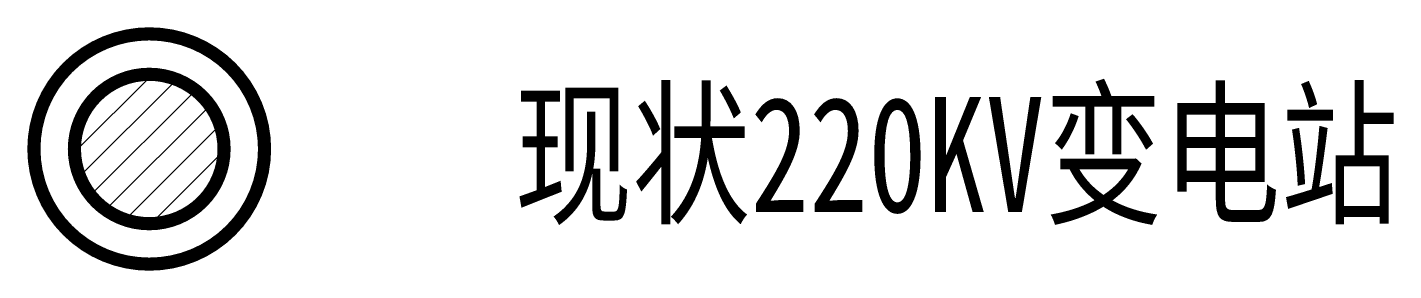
# Model space of a CAD drawing. Header units: millimetres. Extents: x -3.7 to 37.8, y -3.7 to 3.7.
import ezdxf

# ---------------------------------------------------------------- set-up
doc = ezdxf.new("R2010")
doc.units = ezdxf.units.MM
doc.linetypes.add('CONTINOUS', pattern=[0])
doc.layers.add('设施图块', color=7, linetype='Continuous')
doc.styles.add('设施块标注', font='SIMFANG.TTF', dxfattribs={"width": 0.75})

msp = doc.modelspace()

# ---------------------------------------------------------------- hatches: boundary and pattern name
at = {"layer": '设施图块'}
h = msp.add_hatch(dxfattribs=at)
h.set_pattern_fill('ANSI31', color=1, scale=0.2, style=0)
h.set_pattern_definition([(45, (-2994.53805, -1022.09727), (-0.4490128, 0.4490128), [])])
h.paths.add_polyline_path([(-2.271, 0, 1), (2.271, 0, 1)])

# ---------------------------------------------------------------- linework, layer by layer
at = {"layer": '设施图块', "color": 1, "const_width": 0.4}
for points in [[(-3.5, 0, 1), (3.5, 0, 1)], [(-2.271, 0, 1), (2.271, 0, 1)]]:
    msp.add_lwpolyline(points, format="xyb", close=True, dxfattribs=at)

# ---------------------------------------------------------------- texts
at = {"layer": '设施图块', "linetype": 'CONTINOUS', "style": '设施块标注', "width": 0.75}
msp.add_attdef('现状220KV变电站', (11.082, -1.916), '现状220kV变电站', height=3.5, dxfattribs=at)

doc.saveas('drawing.dxf')
